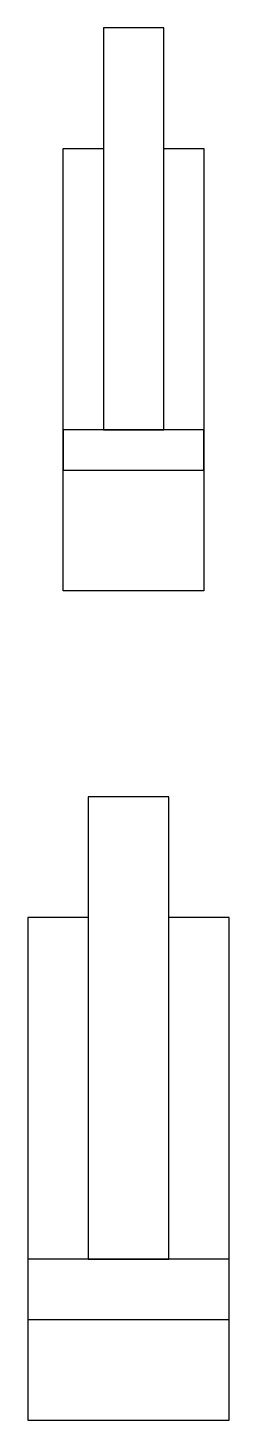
# Model space of a CAD drawing. Header units: inches. Extents: x 18 to 95.7, y 12.6 to 48.1.
# Drawn here: x 94.47 to 95.72, y 33.25 to 41.91 of the extents above; entities that cross this region are included whole.
import ezdxf

# ---------------------------------------------------------------- set-up
doc = ezdxf.new("R2010")
doc.units = ezdxf.units.IN
doc.header["$LTSCALE"] = 0.25
doc.header["$MEASUREMENT"] = 0

msp = doc.modelspace()

# ---------------------------------------------------------------- linework, layer by layer
for p, q in [((94.4688, 36.375), (94.4688, 33.875)), ((94.8438, 36.375), (94.4688, 36.375)), ((95.7188, 36.375), (95.3438, 36.375)), ((95.7188, 33.25), (95.7188, 36.375)), ((94.4688, 33.875), (94.4688, 33.25)), ((94.4688, 33.25), (95.7188, 33.25))]:
    msp.add_line(p, q)
for points in [[(95.3125, 39.4062), (95.3125, 41.9062), (94.9375, 41.9062), (94.9375, 39.4062)], [(94.6875, 39.1562), (95.5625, 39.1562), (95.5625, 39.4062), (94.6875, 39.4062)], [(95.3438, 34.25), (95.3438, 37.125), (94.8438, 37.125), (94.8438, 34.25)], [(94.4688, 33.875), (95.7188, 33.875), (95.7188, 34.25), (94.4688, 34.25)]]:
    msp.add_lwpolyline(points, close=True)
msp.add_lwpolyline([(95.3125, 41.1562), (95.5625, 41.1562), (95.5625, 38.4062), (94.6875, 38.4062), (94.6875, 41.1562), (94.9375, 41.1562)])

doc.saveas('drawing.dxf')
